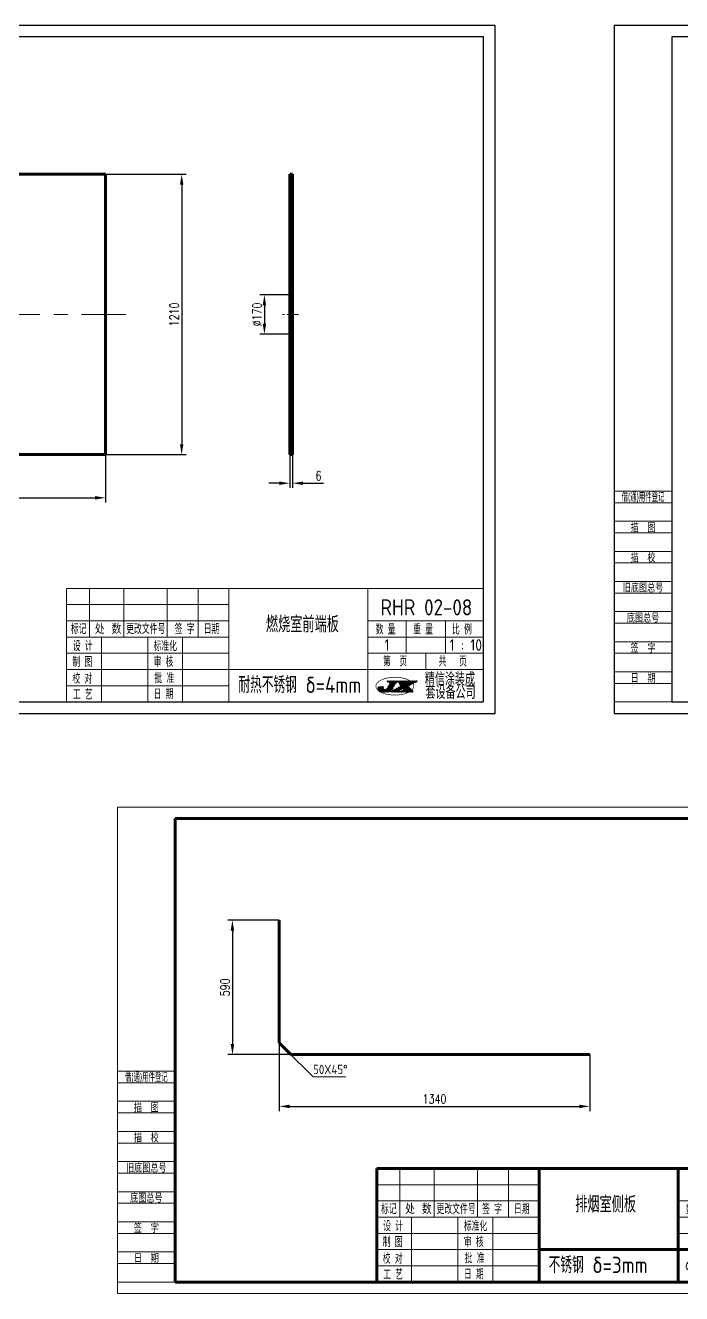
# Model space of a CAD drawing. Extents: x 128 to 1684, y 49 to 1035.
# Drawn here: x 996 to 1280, y 49 to 596 of the extents above; entities that cross this region are included whole.
import ezdxf
from ezdxf.enums import TextEntityAlignment as Align

# ---------------------------------------------------------------- set-up
doc = ezdxf.new("R2010")
doc.units = 0
doc.header["$LTSCALE"] = 4
doc.header["$MEASUREMENT"] = 0
doc.linetypes.add('CENTERX2', pattern=[4, 2.5, -0.5, 0.5, -0.5])
doc.layers.get('0').update_dxf_attribs({"linetype": 'CONTINUOUS', "lineweight": 50})
doc.layers.get('DEFPOINTS').update_dxf_attribs({"linetype": 'CONTINUOUS'})
doc.layers.add('1', color=1, linetype='CENTERX2', lineweight=20)
doc.layers.add('BORDER', color=2, linetype='CONTINUOUS')
doc.layers.add('TK-JCSX', color=6, linetype='CONTINUOUS')
doc.styles.add('H', font='TXT', dxfattribs={"width": 0.8, "bigfont": 'HZWB'})
doc.styles.add('HZ', font='gbenor.shx', dxfattribs={"bigfont": 'gbcbig.shx'})
doc.styles.add('HZFS', font='txt', dxfattribs={"width": 0.75, "bigfont": 'hzfs'})
doc.styles.get("Standard").update_dxf_attribs({"font": 'gbenor.shx', "bigfont": 'gbcbig.shx'})
doc.styles.add('WB', font='txt', dxfattribs={"height": 0.75, "bigfont": 'hzwb'})
doc.dimstyles.get("Standard").update_dxf_attribs({"dimtxt": 0.18, "dimasz": 0.18, "dimexe": 0.18, "dimexo": 0.0625, "dimgap": 0.09, "dimtad": 0, "dimtih": 1, "dimtoh": 1, "dimdec": 4, "dimzin": 0, "dimdsep": 46, "dimtxsty": 'Standard', "dimcen": 0.09, "dimadec": 0, "dimazin": 0, "dimtfac": 1, "dimtdec": 4, "dimtofl": 0, "dimtmove": 0, "dimatfit": 3, "dimfxl": 0, "dimtolj": 1, "dimtzin": 0, "dimarcsym": 0})

# ---------------------------------------------------------------- blocks, each defined once
blk = doc.blocks.new('*D13')
at = {"color": 5, "lineweight": -2}
for p, q in [((1110.5, 479.74), (1097.56, 479.74)), ((1099.56, 475.24), (1099.56, 467.24)), ((1110.5, 462.74), (1097.56, 462.74))]:
    blk.add_line(p, q, dxfattribs=at)
at = {"color": 5, "lineweight": 20}
for points in [[(1098.81, 475.24), (1100.31, 475.24), (1099.56, 479.74)], [(1098.81, 467.24), (1100.31, 467.24), (1099.56, 462.74)]]:
    blk.add_solid(points, dxfattribs=at)
at = {"layer": 'DEFPOINTS', "color": 0, "lineweight": 20}
for p in [(1110.5, 479.74), (1099.56, 462.74), (1110.5, 462.74)]:
    blk.add_point(p, dxfattribs=at)
at = {"color": 5, "lineweight": 20, "insert": (1096.36, 471.24), "char_height": 4, "attachment_point": 5, "rotation": 90, "style": 'HZFS'}
blk.add_mtext('\\A1;%%c170', dxfattribs=at)
blk = doc.blocks.new('*D14')
at = {"color": 5, "lineweight": -2}
for p, q in [((1110.5, 410.74), (1110.5, 396.41)), ((1111.7, 410.74), (1111.7, 396.41)), ((1106, 398.41), (1101.5, 398.41)), ((1116.2, 398.41), (1125.1, 398.41))]:
    blk.add_line(p, q, dxfattribs=at)
at = {"color": 5, "lineweight": 20}
for points in [[(1106, 399.16), (1106, 397.66), (1110.5, 398.41)], [(1116.2, 399.16), (1116.2, 397.66), (1111.7, 398.41)]]:
    blk.add_solid(points, dxfattribs=at)
at = {"layer": 'DEFPOINTS', "color": 0, "lineweight": 20}
for p in [(1110.5, 410.74), (1111.7, 410.74), (1111.7, 398.41)]:
    blk.add_point(p, dxfattribs=at)
at = {"color": 5, "lineweight": 20, "insert": (1122.9, 401.61), "char_height": 4, "attachment_point": 5, "style": 'HZFS'}
blk.add_mtext('\\A1;6', dxfattribs=at)
blk = doc.blocks.new('*D15')
at = {"color": 5, "lineweight": -2}
for p, q in [((1031.01, 531.74), (1065.85, 531.74)), ((1063.85, 527.24), (1063.85, 415.24)), ((1031.01, 410.74), (1065.85, 410.74))]:
    blk.add_line(p, q, dxfattribs=at)
at = {"color": 5, "lineweight": 20}
for points in [[(1063.1, 527.24), (1064.6, 527.24), (1063.85, 531.74)], [(1063.1, 415.24), (1064.6, 415.24), (1063.85, 410.74)]]:
    blk.add_solid(points, dxfattribs=at)
at = {"layer": 'DEFPOINTS', "color": 0, "lineweight": 20}
for p in [(1031.01, 531.74), (1031.01, 410.74), (1063.85, 410.74)]:
    blk.add_point(p, dxfattribs=at)
at = {"color": 5, "lineweight": 20, "insert": (1060.65, 471.24), "char_height": 4, "attachment_point": 5, "rotation": 90, "style": 'HZFS'}
blk.add_mtext('\\A1;1210', dxfattribs=at)
blk = doc.blocks.new('*D16')
at = {"color": 5, "lineweight": -2}
for p, q in [((1031.01, 410.74), (1031.01, 390.12)), ((896.01, 402.71), (896.01, 390.12)), ((900.51, 392.12), (1026.51, 392.12))]:
    blk.add_line(p, q, dxfattribs=at)
at = {"color": 5, "lineweight": 20}
for points in [[(900.51, 392.87), (900.51, 391.37), (896.01, 392.12)], [(1026.51, 392.87), (1026.51, 391.37), (1031.01, 392.12)]]:
    blk.add_solid(points, dxfattribs=at)
at = {"layer": 'DEFPOINTS', "color": 0, "lineweight": 20}
for p in [(1031.01, 410.74), (896.01, 402.71), (1031.01, 392.12)]:
    blk.add_point(p, dxfattribs=at)
at = {"color": 5, "lineweight": 20, "insert": (963.51, 395.32), "char_height": 4, "attachment_point": 5, "style": 'HZFS'}
blk.add_mtext('\\A1;1350', dxfattribs=at)
blk = doc.blocks.new('*U4')
at = {"layer": 'BORDER', "color": 1, "linetype": 'Continuous'}
blk.add_lwpolyline([(0, 0), (420, 0), (420, 297), (0, 297)], close=True, dxfattribs=at)
at = {"layer": 'BORDER', "color": 7, "linetype": 'Continuous'}
blk.add_lwpolyline([(25, 5), (415, 5), (415, 292), (25, 292)], close=True, dxfattribs=at)
blk = doc.blocks.new('*X2')
at = {"color": 0}
for p, q in [((10.6, 5.3), (15, 9.7)), ((16, 1.6), (10.6, 7)), ((14.2, 1.7), (10.6, 5.4)), ((10.7, 7.1), (13.2, 9.6)), ((10.8, 9.1), (11.3, 9.5)), ((17.8, 1.6), (10.8, 8.7)), ((11, 3.9), (16.9, 9.8)), ((11.7, 2.8), (18.8, 9.9)), ((19.6, 1.6), (11.7, 9.5)), ((12.7, 2.1), (18.8, 8.2)), ((21.3, 1.6), (13.3, 9.6)), ((14.1, 1.7), (19, 6.6)), ((23.1, 1.6), (15, 9.7)), ((15.8, 1.6), (20, 5.8)), ((18.7, 7.8), (16.7, 9.8)), ((17.6, 1.6), (21.6, 5.6)), ((18.9, 9.4), (18.4, 9.9)), ((19.3, 1.6), (23.3, 5.6)), ((24.9, 1.6), (20.9, 5.6)), ((21.1, 1.6), (39.1, 19.6)), ((26.6, 1.6), (22.6, 5.6)), ((22.9, 1.6), (40.9, 19.6)), ((28.2, 1.8), (24.3, 5.7)), ((24.6, 1.6), (39.8, 16.8)), ((29.6, 2.3), (25.4, 6.4)), ((30.7, 2.8), (26, 7.6)), ((26.2, 19.2), (26.7, 19.6)), ((27.3, 18.7), (26.3, 19.6)), ((26.4, 1.6), (37.5, 12.7)), ((31.8, 3.6), (26.7, 8.7)), ((27.1, 9.4), (37.3, 19.6)), ((32.6, 4.5), (27.3, 9.8)), ((27.5, 18.6), (28.5, 19.6)), ((33.4, 5.5), (28, 10.9)), ((30.5, 17.2), (28.1, 19.6)), ((28.4, 1.9), (35.2, 8.6)), ((34, 6.6), (28.6, 12.1)), ((28.7, 18.1), (30.3, 19.6)), ((34.7, 7.8), (29.2, 13.2)), ((29.4, 13.5), (35.6, 19.6)), ((37.2, 12.3), (29.8, 19.6)), ((29.9, 17.5), (32, 19.6)), ((35.3, 8.9), (29.9, 14.3)), ((35.9, 10), (30.5, 15.4)), ((31.1, 17), (33.8, 19.6)), ((36.6, 11.1), (31.2, 16.6)), ((37.9, 13.4), (31.6, 19.6)), ((31.7, 1.6), (32.2, 2.2)), ((31.9, 1.6), (31.7, 1.9)), ((33.7, 1.6), (32.9, 2.5)), ((38.5, 14.5), (33.4, 19.6)), ((33.5, 1.6), (35.7, 3.9)), ((35.5, 1.6), (34, 3.1)), ((39.1, 15.7), (35.2, 19.6)), ((35.2, 1.6), (39.3, 5.7)), ((37.2, 1.6), (35.2, 3.7)), ((39, 1.6), (36.4, 4.2)), ((39.8, 16.8), (36.9, 19.6)), ((37, 1.6), (42.8, 7.4)), ((40.8, 1.6), (37.6, 4.8)), ((40.9, 17.4), (38.7, 19.6)), ((38.8, 1.6), (46.3, 9.2)), ((42.5, 1.6), (38.8, 5.4)), ((39.8, 16.9), (42.6, 19.6)), ((44.3, 1.6), (40, 6)), ((42, 18.1), (40.5, 19.6)), ((40.5, 1.6), (49.8, 10.9)), ((46.1, 1.6), (41.1, 6.6)), ((43.1, 18.7), (42.2, 19.6)), ((42.3, 1.6), (56.6, 16)), ((47.8, 1.6), (42.3, 7.2)), ((46.5, 4.8), (43.5, 7.8)), ((43.6, 18.8), (44.4, 19.6)), ((62, 1.6), (44, 19.6)), ((44.1, 1.6), (46.5, 4.1)), ((44.4, 17.9), (46.2, 19.6)), ((47.7, 5.4), (44.7, 8.4)), ((45.2, 16.9), (47.9, 19.6)), ((63.8, 1.6), (45.8, 19.6)), ((45.8, 1.6), (47.4, 3.2)), ((48.8, 6), (45.9, 8.9)), ((46, 16), (49.7, 19.6)), ((46.9, 15), (51.5, 19.6)), ((60.2, 1.6), (47, 14.9)), ((50, 6.5), (47, 9.5)), ((65.5, 1.6), (47.5, 19.6)), ((47.6, 1.6), (48.2, 2.2)), ((47.7, 14.1), (53.2, 19.6)), ((47.9, 5.5), (57.5, 15)), ((51.2, 7.1), (48.2, 10.1)), ((48.5, 13.1), (55, 19.6)), ((49.3, 12.2), (56.8, 19.6)), ((67.3, 1.6), (49.3, 19.6)), ((52.4, 7.7), (49.4, 10.7)), ((49.4, 1.6), (49.8, 2.1)), ((49.6, 1.6), (49.4, 1.8)), ((50.2, 11.3), (55.8, 16.9)), ((51.4, 1.6), (50.5, 2.6)), ((69.1, 1.6), (51.1, 19.6)), ((51.1, 1.6), (60.8, 11.3)), ((51.5, 7.3), (60.3, 16.1)), ((53.2, 1.6), (51.5, 3.3)), ((54.9, 1.6), (52.6, 4)), ((60.6, 11.8), (52.8, 19.6)), ((52.9, 1.6), (61.6, 10.3)), ((53.5, 7.5), (65.6, 19.6)), ((56.7, 1.6), (53.6, 4.7)), ((54.3, 6.5), (67.4, 19.6)), ((56.1, 18.1), (54.6, 19.6)), ((58.5, 1.6), (54.6, 5.5)), ((54.7, 1.6), (62.4, 9.4)), ((57.1, 18.9), (56.4, 19.6)), ((56.5, 1.6), (63.2, 8.4)), ((58.2, 19.3), (58.5, 19.6)), ((60.6, 17.2), (58.2, 19.6)), ((58.2, 1.6), (64.1, 7.5)), ((61.8, 12.4), (58.8, 15.4)), ((58.9, 18.3), (60.3, 19.6)), ((65.4, 14.2), (59.9, 19.6)), ((60, 17.6), (62.1, 19.6)), ((63, 13), (60, 16)), ((60, 1.6), (64.9, 6.6)), ((61.1, 16.9), (63.8, 19.6)), ((64.2, 13.6), (61.2, 16.6)), ((66.5, 14.8), (61.7, 19.6)), ((61.8, 1.6), (65.7, 5.6)), ((62, 12.5), (69.1, 19.6)), ((67.7, 15.4), (63.4, 19.6)), ((63.5, 1.6), (66.5, 4.7)), ((68.9, 15.9), (65.2, 19.6)), ((65.3, 1.6), (67.4, 3.7)), ((65.5, 14.3), (70.9, 19.6)), ((70.1, 16.5), (67, 19.6)), ((67.1, 1.6), (68.2, 2.8)), ((71.3, 17.1), (68.7, 19.6)), ((68.8, 1.6), (69, 1.8)), ((69, 16), (72.7, 19.6)), ((72.5, 17.7), (70.5, 19.6)), ((73.6, 18.3), (72.3, 19.6)), ((72.6, 17.8), (74.5, 19.6)), ((74.8, 18.9), (74, 19.6)), ((76, 19.5), (75.8, 19.6)), ((76.1, 19.5), (76.2, 19.6))]:
    blk.add_line(p, q, dxfattribs=at)
blk = doc.blocks.new('41')
at = {"lineweight": 60}
for p, q in [((296.23, 83.67), (116.23, 83.67)), ((116.23, 83.67), (116.23, 34.67)), ((186.23, 34.67), (186.23, 83.67)), ((246.23, 34.67), (246.23, 83.67))]:
    blk.add_line(p, q, dxfattribs=at)
at = {"color": 5, "lineweight": 20}
for p, q in [((126.11, 62.67), (126.11, 83.67)), ((140.91, 62.67), (140.91, 83.67)), ((159.67, 62.67), (159.67, 83.67)), ((173.09, 62.67), (173.09, 83.67)), ((186.23, 76.67), (116.23, 76.67)), ((186.23, 69.67), (116.23, 69.67)), ((296.23, 69.67), (246.23, 69.67)), ((262.73, 55.67), (262.73, 69.67)), ((279.73, 55.67), (279.73, 69.67)), ((186.23, 62.67), (116.23, 62.67)), ((131.23, 34.67), (131.23, 62.67)), ((151.23, 34.67), (151.23, 62.67)), ((166.23, 34.67), (166.23, 62.67)), ((296.23, 62.67), (246.23, 62.67)), ((186.23, 55.67), (116.23, 55.67)), ((296.23, 55.67), (246.23, 55.67)), ((271.23, 48.67), (271.23, 55.67)), ((186.23, 48.67), (116.23, 48.67)), ((186.23, 41.67), (116.23, 41.67))]:
    blk.add_line(p, q, dxfattribs=at)
at = {"color": 7, "lineweight": 60}
blk.add_line((296.23, 48.67), (186.23, 48.67), dxfattribs=at)
at = {"color": 1, "lineweight": 20}
for p, q in [((250.73, 39.98), (251.88, 41.12)), ((250.81, 41.06), (250.73, 40.17)), ((251.68, 39.06), (250.73, 40)), ((252.13, 39.05), (250.75, 40.43)), ((250.76, 40.45), (251.4, 41.1)), ((252.58, 39.05), (250.79, 40.85)), ((250.8, 40.95), (250.92, 41.07)), ((252.87, 41.18), (250.81, 41.06)), ((250.83, 39.63), (252.36, 41.15)), ((253.04, 39.05), (251.01, 41.08)), ((251.02, 39.36), (252.84, 41.18)), ((251.28, 39.17), (252.83, 40.72)), ((253.49, 39.05), (251.44, 41.1)), ((251.63, 39.06), (252.89, 40.33)), ((251.75, 39.05), (254.82, 39.05)), ((253.94, 39.05), (251.87, 41.12)), ((252.07, 39.05), (253.14, 40.12)), ((252.83, 40.62), (252.3, 41.15)), ((252.52, 39.05), (253.55, 40.08)), ((252.86, 41.04), (252.73, 41.17)), ((252.83, 40.63), (252.87, 41.18)), ((252.97, 39.05), (254, 40.08)), ((254.12, 40.08), (253.34, 40.08)), ((254.39, 39.05), (253.37, 40.08)), ((253.43, 39.05), (258.03, 43.66)), ((254.84, 39.06), (253.82, 40.08)), ((253.88, 39.05), (258.48, 43.66)), ((255.25, 39.1), (254.25, 40.1)), ((254.33, 39.05), (258.22, 42.94)), ((262.66, 43.66), (254.47, 43.66)), ((254.47, 43.66), (256.04, 42.94)), ((255.6, 39.21), (254.52, 40.28)), ((256.04, 42.94), (254.56, 40.34)), ((255.89, 39.36), (254.69, 40.56)), ((254.74, 43.54), (254.87, 43.66)), ((255.01, 43.42), (254.76, 43.66)), ((254.78, 39.05), (257.62, 41.89)), ((256.16, 39.55), (254.86, 40.85)), ((254.96, 41.04), (257.58, 43.66)), ((256.38, 39.78), (255.02, 41.14)), ((255.05, 43.39), (255.32, 43.66)), ((256.57, 40.04), (255.18, 41.43)), ((255.84, 43.04), (255.21, 43.66)), ((255.29, 39.11), (257.02, 40.84)), ((256.73, 40.33), (255.35, 41.72)), ((255.36, 43.25), (255.77, 43.66)), ((256.9, 40.62), (255.51, 42.01)), ((255.56, 42.09), (257.13, 43.66)), ((255.67, 43.11), (256.22, 43.66)), ((257.55, 41.77), (255.67, 43.66)), ((257.06, 40.91), (255.68, 42.29)), ((257.23, 41.2), (255.84, 42.58)), ((255.99, 42.97), (256.68, 43.66)), ((257.39, 41.48), (256, 42.87)), ((260.89, 41.48), (256.01, 39.05)), ((256.01, 39.05), (260.48, 39.05)), ((257.72, 42.06), (256.12, 43.66)), ((256.14, 39.05), (256.27, 39.19)), ((256.2, 39.05), (256.14, 39.12)), ((256.65, 39.05), (256.44, 39.27)), ((257.88, 42.35), (256.57, 43.66)), ((256.59, 39.05), (257.17, 39.63)), ((256.6, 40.09), (258.22, 42.94)), ((257.11, 39.05), (256.74, 39.42)), ((258.05, 42.64), (257.02, 43.66)), ((257.56, 39.05), (257.04, 39.57)), ((257.05, 39.05), (258.07, 40.08)), ((258.01, 39.05), (257.35, 39.72)), ((258.21, 42.93), (257.48, 43.66)), ((257.5, 39.05), (258.97, 40.53)), ((258.46, 39.05), (257.65, 39.87)), ((258.49, 43.1), (257.93, 43.66)), ((257.95, 39.05), (259.87, 40.98)), ((258.92, 39.05), (257.95, 40.02)), ((258.22, 42.94), (258.94, 43.66)), ((258.22, 42.94), (259.15, 43.47)), ((259.37, 39.05), (258.25, 40.17)), ((258.78, 43.26), (258.38, 43.66)), ((258.4, 39.05), (260.77, 41.42)), ((259.82, 39.05), (258.55, 40.32)), ((259.07, 43.42), (258.83, 43.66)), ((258.85, 39.05), (262.52, 42.72)), ((260.27, 39.05), (258.86, 40.47)), ((259.15, 43.47), (260.89, 41.48)), ((259.92, 39.86), (259.16, 40.62)), ((259.17, 43.44), (259.39, 43.66)), ((263.89, 39.05), (259.28, 43.66)), ((259.31, 39.05), (259.94, 39.69)), ((259.38, 43.2), (259.84, 43.66)), ((260.22, 40.01), (259.46, 40.77)), ((259.6, 42.96), (260.29, 43.66)), ((264.34, 39.05), (259.74, 43.66)), ((260.53, 40.16), (259.76, 40.92)), ((259.76, 39.05), (260.15, 39.44)), ((259.81, 42.72), (260.75, 43.66)), ((259.83, 39.81), (261.59, 40.69)), ((260.48, 39.05), (259.83, 39.81)), ((260.02, 42.48), (261.2, 43.66)), ((263.44, 39.05), (260.05, 42.44)), ((260.83, 40.31), (260.06, 41.07)), ((264.79, 39.05), (260.19, 43.66)), ((260.21, 39.05), (260.36, 39.2)), ((260.23, 42.24), (261.65, 43.66)), ((260.3, 40.04), (262.73, 42.48)), ((261.13, 40.46), (260.37, 41.22)), ((260.44, 42), (262.1, 43.66)), ((262.1, 40.09), (260.61, 39.05)), ((260.61, 39.05), (265.73, 39.05)), ((265.25, 39.05), (260.64, 43.66)), ((260.65, 41.76), (262.56, 43.66)), ((260.66, 39.05), (260.78, 39.17)), ((261.43, 40.61), (260.67, 41.37)), ((260.72, 39.05), (260.68, 39.1)), ((260.86, 41.51), (262.31, 42.96)), ((261.18, 39.05), (260.94, 39.29)), ((265.7, 39.05), (261.09, 43.66)), ((261.12, 39.05), (263.58, 41.52)), ((261.2, 40.49), (263.47, 42.76)), ((261.63, 39.05), (261.21, 39.47)), ((262.08, 39.05), (261.48, 39.66)), ((263.55, 41.66), (261.55, 43.66)), ((261.57, 39.05), (263.79, 41.28)), ((261.59, 40.69), (262.1, 40.09)), ((261.71, 40.55), (264.82, 43.66)), ((262.53, 39.05), (261.74, 39.84)), ((261.92, 40.31), (265.27, 43.66)), ((262.39, 43.27), (262, 43.66)), ((262.99, 39.05), (262.01, 40.03)), ((262.02, 39.05), (264, 41.03)), ((262.19, 43.11), (262.66, 43.49)), ((262.78, 42.42), (262.19, 43.11)), ((262.64, 43.47), (262.45, 43.66)), ((262.47, 39.05), (264.21, 40.79)), ((262.66, 43.49), (262.66, 43.66)), ((263.73, 42.9), (262.78, 42.42)), ((267.52, 43.66), (262.91, 43.66)), ((262.91, 43.66), (262.91, 43.44)), ((262.91, 43.57), (263.01, 43.66)), ((263.54, 43.02), (262.91, 43.65)), ((262.91, 43.44), (263.73, 42.9)), ((262.93, 39.05), (264.42, 40.55)), ((263.85, 41.81), (263.08, 42.57)), ((263.11, 43.31), (263.46, 43.66)), ((264.75, 42.26), (263.36, 43.66)), ((263.38, 43.13), (263.91, 43.66)), ((263.38, 39.05), (264.63, 40.31)), ((264.15, 41.96), (263.39, 42.72)), ((263.48, 41.63), (267.52, 43.64)), ((265.73, 39.05), (263.48, 41.63)), ((263.65, 42.95), (264.36, 43.66)), ((264.45, 42.11), (263.69, 42.87)), ((265.06, 42.41), (263.81, 43.66)), ((263.83, 39.05), (264.84, 40.07)), ((263.89, 41.83), (265.72, 43.66)), ((265.36, 42.56), (264.26, 43.66)), ((264.28, 39.05), (265.05, 39.83)), ((265.66, 42.71), (264.71, 43.66)), ((264.73, 39.05), (265.27, 39.59)), ((264.79, 42.28), (266.17, 43.66)), ((265.96, 42.86), (265.16, 43.66)), ((265.19, 39.05), (265.48, 39.34)), ((266.27, 43.01), (265.62, 43.66)), ((265.64, 39.05), (265.69, 39.1)), ((265.69, 42.73), (266.63, 43.66)), ((266.57, 43.16), (266.07, 43.66)), ((266.87, 43.31), (266.52, 43.66)), ((266.59, 43.17), (267.08, 43.66)), ((267.17, 43.46), (266.97, 43.66)), ((267.47, 43.61), (267.43, 43.66)), ((267.49, 43.62), (267.52, 43.65)), ((267.52, 43.64), (267.52, 43.66))]:
    blk.add_line(p, q, dxfattribs=at)
for centre, radius, start, end in [((254.62, 38.89), 5.87, 115.2154, 138.6641), ((256.6, 34.71), 10.49, 101.037, 115.2154), ((257.9, 28.04), 17.28, 90, 101.037), ((257.9, 28.04), 17.28, 78.963, 90), ((259.19, 34.71), 10.49, 64.7846, 78.963), ((261.17, 38.89), 5.87, 54.3303, 64.7846), ((251.68, 41.48), 1.94, 138.6641, 180), ((251.68, 41.48), 1.94, 180, 221.3359), ((254.62, 44.08), 5.87, 221.3359, 230.0704), ((251.75, 40.08), 1.02, 175, 270), ((254.62, 44.08), 5.87, 238.5011, 244.7846), ((256.6, 48.26), 10.49, 244.7846, 258.963), ((253.34, 40.59), 0.512, 175, 270), ((254.12, 40.59), 0.512, 270, 330.3633), ((254.82, 41.1), 2.05, 270, 330.3633), ((259.19, 48.26), 10.49, 281.037, 295.2154), ((261.17, 44.08), 5.87, 295.2154, 301.1588), ((261.17, 44.08), 5.87, 312.4446, 318.6641), ((264.11, 41.48), 1.94, 318.6641, 0), ((264.11, 41.48), 1.94, 0, 38.5619), ((257.9, 54.92), 17.28, 258.963, 270), ((257.9, 54.92), 17.28, 270, 281.037)]:
    blk.add_arc(centre, radius, start, end, dxfattribs=at)
at = {"layer": 'BORDER', "color": 1, "linetype": 'Continuous', "lineweight": 20}
for p, q in [((301.23, 239.67), (4.23, 239.67)), ((4.23, 239.67), (4.23, 29.67)), ((301.23, 29.67), (301.23, 239.67)), ((4.23, 29.67), (301.23, 29.67))]:
    blk.add_line(p, q, dxfattribs=at)
at = {"layer": 'BORDER', "color": 7, "linetype": 'Continuous', "lineweight": 60}
for p, q in [((296.23, 234.67), (29.23, 234.67)), ((29.23, 234.67), (29.23, 34.67)), ((296.23, 34.67), (296.23, 234.67)), ((29.23, 34.67), (296.23, 34.67))]:
    blk.add_line(p, q, dxfattribs=at)
at = {"layer": 'TK-JCSX', "color": 1, "lineweight": 20}
for p, q in [((29.23, 125.67), (4.23, 125.67)), ((4.23, 120.67), (29.23, 120.67)), ((29.23, 112.67), (4.23, 112.67)), ((29.23, 112.67), (4.23, 112.67)), ((4.23, 107.67), (29.23, 107.67)), ((29.23, 99.67), (4.23, 99.67)), ((4.23, 94.67), (29.23, 94.67)), ((29.23, 86.67), (4.23, 86.67)), ((4.23, 81.67), (29.23, 81.67)), ((29.23, 73.67), (4.23, 73.67)), ((4.23, 68.67), (29.23, 68.67)), ((29.23, 60.67), (4.23, 60.67)), ((4.23, 55.67), (29.23, 55.67)), ((29.23, 47.67), (4.23, 47.67)), ((4.23, 42.67), (29.23, 42.67)), ((29.23, 34.67), (4.23, 34.67)), ((29.23, 34.67), (4.23, 34.67)), ((29.23, 34.67), (4.23, 34.67)), ((29.23, 34.67), (4.23, 34.67)), ((29.23, 34.67), (4.23, 34.67))]:
    blk.add_line(p, q, dxfattribs=at)
at = {"color": 5, "lineweight": 20}
for s, height, style, width, p in [('标记', 4.5, 'HZ', 0.75, (118.05, 63.99)), ('处 数', 4.5, 'HZFS', 0.75, (128.43, 63.99)), ('更改文件号', 4.5, 'HZ', 0.75, (141.98, 63.99)), ('签 字', 4.5, 'HZ', 0.75, (161.65, 63.99)), ('日期', 4.5, 'HZ', 0.75, (175.4, 63.99)), ('数 量', 4.5, 'HZ', 0.75, (249.63, 63.78)), ('重 量', 4.5, 'HZ', 0.75, (265.78, 63.78)), ('比 例', 4.5, 'HZ', 0.75, (282.52, 63.78)), ('设 计', 4.5, 'HZ', 0.75, (118.93, 56.61)), ('标准化', 4.5, 'HZ', 0.75, (153.76, 56.61)), ('审 核', 4.5, 'HZ', 0.75, (153.76, 49.76)), ('第  页', 4.5, 'HZ', 0.75, (252.81, 50.01)), ('共   页', 4.5, 'HZ', 0.75, (276.79, 50.01)), ('制 图', 4.5, 'HZ', 0.75, (118.75, 49.76)), ('校 对', 4.5, 'HZ', 0.75, (118.75, 42.56)), ('批 准', 4.5, 'HZ', 0.75, (154.11, 42.73)), ('精信涂装成', 5.7, 'WB', 0.8, (270.84, 41.69)), ('工 艺', 4.5, 'HZ', 0.75, (118.93, 35.71)), ('日 期', 4.5, 'HZ', 0.75, (153.76, 35.88)), ('套设备公司', 5.7, 'H', 0.8, (271.12, 35.95))]:
    blk.add_text(s, height=height, dxfattribs=dict(at, style=style, width=width)).set_placement(p)
at = {"layer": 'TK-JCSX', "color": 1, "lineweight": 20, "style": 'HZ', "width": 0.790251}
blk.add_text('借(通)用件登记', height=3.5, dxfattribs=at).set_placement((16.73, 123.17), align=Align.MIDDLE)
at = {"layer": 'TK-JCSX', "color": 1, "lineweight": 20, "style": 'HZ'}
for s, p in [('描  图', (16.73, 110.17)), ('描  校', (16.73, 97.17)), ('旧底图总号', (16.73, 84.17)), ('底图总号', (16.73, 71.17)), ('签  字', (16.73, 58.17)), ('日  期', (16.73, 45.17))]:
    blk.add_text(s, height=3.5, dxfattribs=at).set_placement(p, align=Align.MIDDLE)
blk = doc.blocks.new('*D35')
at = {"color": 5, "lineweight": -2}
for p, q in [((1105.97, 209.83), (1083.75, 209.83)), ((1085.75, 205.33), (1085.75, 156.33)), ((1110.97, 151.83), (1083.75, 151.83))]:
    blk.add_line(p, q, dxfattribs=at)
at = {"color": 5, "lineweight": 20}
for points in [[(1085, 205.33), (1086.5, 205.33), (1085.75, 209.83)], [(1085, 156.33), (1086.5, 156.33), (1085.75, 151.83)]]:
    blk.add_solid(points, dxfattribs=at)
at = {"layer": 'DEFPOINTS', "color": 0, "lineweight": 20}
for p in [(1105.97, 209.83), (1085.75, 151.83), (1110.97, 151.83)]:
    blk.add_point(p, dxfattribs=at)
at = {"color": 5, "lineweight": 20, "insert": (1082.55, 180.83), "char_height": 4, "attachment_point": 5, "rotation": 90, "style": 'HZFS'}
blk.add_mtext('\\A1;590', dxfattribs=at)
blk = doc.blocks.new('*D36')
at = {"color": 5, "lineweight": -2}
for p, q in [((1105.97, 156.83), (1105.97, 127.47)), ((1239.97, 151.83), (1239.97, 127.47)), ((1110.47, 129.47), (1235.47, 129.47))]:
    blk.add_line(p, q, dxfattribs=at)
at = {"color": 5, "lineweight": 20}
for points in [[(1110.47, 130.22), (1110.47, 128.72), (1105.97, 129.47)], [(1235.47, 130.22), (1235.47, 128.72), (1239.97, 129.47)]]:
    blk.add_solid(points, dxfattribs=at)
at = {"layer": 'DEFPOINTS', "color": 0, "lineweight": 20}
for p in [(1105.97, 156.83), (1239.97, 151.83), (1239.97, 129.47)]:
    blk.add_point(p, dxfattribs=at)
at = {"color": 5, "lineweight": 20, "insert": (1172.97, 132.67), "char_height": 4, "attachment_point": 5, "style": 'HZFS'}
blk.add_mtext('\\A1;1340', dxfattribs=at)
blk = doc.blocks.new('*U38')
at = {"linetype": 'Continuous', "lineweight": 20}
for p, q in [((17904.82, 5219.17), (17916.26, 5207.73)), ((17916.26, 5207.73), (17930.43, 5207.73))]:
    blk.add_line(p, q, dxfattribs=at)
at = {"linetype": 'Continuous', "lineweight": 20, "style": 'HZ'}
blk.add_text('50X45%%d', height=4, dxfattribs=at).set_placement((17916.26, 5208.93))

msp = doc.modelspace()

# ---------------------------------------------------------------- linework, layer by layer
at = {"lineweight": 60}
for p, q in [((896.01161, 531.74053), (1031.01161, 531.74053)), ((1031.01161, 531.74053), (1031.01161, 410.74053)), ((1110.49659, 531.74053), (1110.49659, 410.74053)), ((1110.49659, 531.74053), (1111.69659, 531.74053)), ((1111.69659, 531.74053), (1111.69659, 410.74053)), ((1110.49659, 479.74053), (1111.69659, 479.74053)), ((1110.49659, 462.74053), (1111.69659, 462.74053)), ((896.01161, 410.74053), (1031.01161, 410.74053)), ((1110.49659, 410.74053), (1111.69659, 410.74053))]:
    msp.add_line(p, q, dxfattribs=at)
at = {"color": 5, "lineweight": 20}
for p, q in [((1024.04732, 332.00631), (1024.04732, 353.00631)), ((1038.85344, 332.00631), (1038.85344, 353.00631)), ((1057.60785, 332.00631), (1057.60785, 353.00631)), ((1071.03206, 332.00631), (1071.03206, 353.00631)), ((1084.17658, 346.00631), (1014.17658, 346.00631)), ((1084.17658, 339.00631), (1014.17658, 339.00631)), ((1194.17658, 339.00631), (1144.17658, 339.00631)), ((1160.67658, 325.00631), (1160.67658, 339.00631)), ((1177.67658, 325.00631), (1177.67658, 339.00631)), ((1084.17658, 332.00631), (1014.17658, 332.00631)), ((1029.17658, 304.00631), (1029.17658, 332.00631)), ((1049.17658, 304.00631), (1049.17658, 332.00631)), ((1064.17658, 304.00631), (1064.17658, 332.00631)), ((1194.17658, 332.00631), (1144.17658, 332.00631)), ((1084.17658, 325.00631), (1014.17658, 325.00631)), ((1194.17658, 325.00631), (1144.17658, 325.00631)), ((1169.17658, 318.00631), (1169.17658, 325.00631)), ((1084.17658, 318.00631), (1014.17658, 318.00631)), ((1084.17658, 311.00631), (1014.17658, 311.00631))]:
    msp.add_line(p, q, dxfattribs=at)
at = {"lineweight": 20}
msp.add_line((1275.44969, 348.00631), (1275.44969, 304.00631), dxfattribs=at)
at = {"lineweight": 90}
for p, q in [((1105.97301, 156.83063), (1105.97301, 209.83063)), ((1105.97301, 156.83063), (1110.97301, 151.83063)), ((1239.97301, 151.83063), (1110.97301, 151.83063))]:
    msp.add_line(p, q, dxfattribs=at)
at = {"lineweight": 20, "const_width": 0.4}
for points in [[(1194.17658, 353.00631), (1014.17658, 353.00631)], [(1014.17658, 304.00631), (1014.17658, 353.00631)], [(1084.17658, 304.00631), (1084.17658, 353.00631)], [(1144.17658, 304.00631), (1144.17658, 353.00631)], [(1194.17658, 318.00631), (1084.17658, 318.00631)]]:
    msp.add_lwpolyline(points, dxfattribs=at)
at = {"color": 1, "lineweight": 20, "const_width": 0.288}
for points in [[(1162.5291, 312.99775, 0.045646912), (1161.60755, 313.53934, 0.061944204), (1159.14598, 314.34515, 0.048195253), (1155.83741, 314.66481, 0.048195253), (1152.52884, 314.34515, 0.061944204), (1150.06728, 313.53934, 0.10267246), (1148.16168, 312.10651, 0.182343529), (1147.67721, 310.82222, 0.182343529)], [(1163.06744, 309.08353, 0.027144456), (1163.51314, 309.53794, 0.182343529), (1163.99761, 310.82222, 0.169863978), (1163.57359, 312.03435, 0.10267246)], [(1147.67721, 310.82222, 0.182343529), (1148.16168, 309.53794, 0.03812966), (1148.80115, 308.91397, 0.061944204)], [(1149.5014, 308.41053, 0.027423584), (1150.06728, 308.1051, 0.061944204), (1152.52884, 307.29929, 0.048195253), (1155.83741, 306.97964, 0.048195253), (1159.14598, 307.29929, 0.061944204), (1161.60755, 308.1051, 0.025938494), (1162.14368, 308.39242, 0.182343529)]]:
    msp.add_lwpolyline(points, format="xyb", dxfattribs=at)
at = {"color": 1, "lineweight": 20, "const_width": 0.10234}
msp.add_lwpolyline([(1157.76997, 309.14907), (1159.52796, 310.02306), (1160.0449, 309.43157), (1158.55442, 308.39242), (1163.67145, 308.39242), (1161.42295, 310.96515), (1165.46241, 312.97338), (1165.46241, 312.99775), (1160.85709, 312.99775), (1160.85709, 312.77735), (1161.67443, 312.23308), (1160.72663, 311.76188), (1160.12969, 312.4449), (1160.60123, 312.82532), (1160.60123, 312.99775), (1152.41398, 312.99775), (1153.98655, 312.28079), (1152.50376, 309.67449, -0.26964887), (1152.059, 309.41583), (1151.2788, 309.41583, -0.440010531), (1150.76905, 309.97213), (1150.81669, 310.51667), (1148.75203, 310.40205), (1148.67355, 309.50502, 0.440010531), (1149.69306, 308.39242), (1152.7587, 308.39242, 0.26964887), (1154.53774, 309.42709), (1156.16129, 312.28079), (1157.09308, 312.80904), (1158.83164, 310.81978), (1153.94909, 308.39242), (1158.42647, 308.39242)], format="xyb", close=True, dxfattribs=at)
at = {"layer": '1', "ltscale": 3}
msp.add_line((828.65411, 471.24053), (1039.68402, 471.24053), dxfattribs=at)
at = {"layer": '1', "lineweight": 20, "ltscale": 0.5}
msp.add_line((1114.28976, 471.24053), (1106.66424, 471.24053), dxfattribs=at)
at = {"layer": 'TK-JCSX', "color": 1, "lineweight": 20}
for p, q in [((1275.44969, 395.00631), (1250.44969, 395.00631)), ((1250.44969, 390.00631), (1275.44969, 390.00631)), ((1275.44969, 382.00631), (1250.44969, 382.00631)), ((1275.44969, 382.00631), (1250.44969, 382.00631)), ((1250.44969, 377.00631), (1275.44969, 377.00631)), ((1275.44969, 369.00631), (1250.44969, 369.00631)), ((1250.44969, 364.00631), (1275.44969, 364.00631)), ((1275.44969, 356.00631), (1250.44969, 356.00631)), ((1250.44969, 351.00631), (1275.44969, 351.00631)), ((1275.44969, 343.00631), (1250.44969, 343.00631)), ((1250.44969, 338.00631), (1275.44969, 338.00631)), ((1275.44969, 330.00631), (1250.44969, 330.00631)), ((1250.44969, 325.00631), (1275.44969, 325.00631)), ((1275.44969, 317.00631), (1250.44969, 317.00631)), ((1250.44969, 312.00631), (1275.44969, 312.00631)), ((1275.44969, 304.00631), (1250.44969, 304.00631)), ((1275.44969, 304.00631), (1250.44969, 304.00631)), ((1275.44969, 304.00631), (1250.44969, 304.00631)), ((1275.44969, 304.00631), (1250.44969, 304.00631)), ((1275.44969, 304.00631), (1250.44969, 304.00631))]:
    msp.add_line(p, q, dxfattribs=at)

# ---------------------------------------------------------------- block references
at = {"color": 1, "lineweight": 20, "xscale": 0.255851610803802, "yscale": 0.255851610803802, "zscale": 0.2558516108039996}
msp.add_blockref('*X2', (1145.97213, 307.97037), dxfattribs=at)
at = {"lineweight": 20}
msp.add_blockref('41', (1031.8576, 18.99655), dxfattribs=at)
at = {"linetype": 'Continuous', "lineweight": 20}
msp.add_blockref('*U38', (-16795.68101, -5065.50763), dxfattribs=at)
at = {"layer": 'BORDER', "color": 7, "linetype": 'Continuous', "lineweight": 20}
for p in [(779.17658, 299.00631), (1250.44969, 299.00631)]:
    msp.add_blockref('*U4', p, dxfattribs=at)

# ---------------------------------------------------------------- texts
at = {"lineweight": 20, "style": 'HZ'}
msp.add_text('RHR 02-08', height=7, dxfattribs=at).set_placement((1149.65957, 341.34755))
at = {"lineweight": 20, "style": 'HZFS', "width": 0.75}
for s, p in [('燃烧室前端板', (1100.20543, 334.02366)), ('排烟室侧板', (1233.6899, 83.68261))]:
    msp.add_text(s, height=7, dxfattribs=at).set_placement(p)
at = {"color": 5, "style": 'HZ', "width": 0.75}
for s, p in [('标记', (1015.99244, 333.32983)), ('更改文件号', (1039.91819, 333.32983)), ('签 字', (1060.85323, 333.32983)), ('日期', (1073.34388, 333.32983)), ('数 量', (1147.57025, 333.11712)), ('重 量', (1163.71992, 333.11712)), ('比 例', (1180.46042, 333.11712)), ('设 计', (1016.87206, 325.95064)), ('标准化', (1051.70515, 325.95064)), ('制 图', (1016.69613, 319.09853)), ('审 核', (1051.70515, 319.09853)), ('第  页', (1150.74906, 319.34881)), ('共   页', (1174.73125, 319.34881)), ('校 对', (1016.69614, 311.89503)), ('批 准', (1052.057, 312.07072)), ('工 艺', (1016.87206, 305.04292)), ('日 期', (1051.70515, 305.21862))]:
    msp.add_text(s, height=4.5, dxfattribs=at).set_placement(p)
at = {"color": 5, "lineweight": 20}
for s, height, style, width, p in [('处 数', 4.5, 'HZFS', 0.75, (1026.372, 333.32983)), ('精信涂装成', 5.7, 'WB', 0.8, (1168.7807, 311.02846)), ('套设备公司', 5.7, 'H', 0.8, (1169.05804, 305.28981))]:
    msp.add_text(s, height=height, dxfattribs=dict(at, style=style, width=width)).set_placement(p)
at = {"lineweight": 20}
for s, height, p in [('1', 5, (1151.42682, 326.10769)), ('1 : 10', 5, (1179.47091, 326.10769)), ('耐热不锈钢 δ=4mm', 7, (1088.32418, 307.90096)), ('不锈钢 δ=3mm', 7, (1222.23956, 57.55991))]:
    msp.add_text(s, height=height, dxfattribs=at).set_placement(p)
at = {"layer": 'TK-JCSX', "color": 1, "style": 'HZ', "width": 0.790251}
msp.add_text('借(通)用件登记', height=3.5, dxfattribs=at).set_placement((1262.94969, 392.50631), align=Align.MIDDLE)
at = {"layer": 'TK-JCSX', "color": 1, "style": 'HZ'}
for s, p in [('描  图', (1262.94969, 379.50631)), ('描  校', (1262.94969, 366.50631)), ('旧底图总号', (1262.94969, 353.50631)), ('底图总号', (1262.94969, 340.50631)), ('签  字', (1262.94969, 327.50631)), ('日  期', (1262.94969, 314.50631))]:
    msp.add_text(s, height=3.5, dxfattribs=at).set_placement(p, align=Align.MIDDLE)

# ---------------------------------------------------------------- dimensions: what is measured, and where the dimension line sits
at = {"lineweight": 20}
for base, p1, p2, text, picture, middle in [((1063.84826, 410.74053), (1031.01161, 531.74053), (1031.01161, 410.74053), '1210', '*D15', (1060.64826, 471.24053)), ((1099.55646, 462.74053), (1110.49659, 479.74053), (1110.49659, 462.74053), '%%c170', '*D13', (1096.35646, 471.24053)), ((1085.75071, 151.83063), (1105.97301, 209.83063), (1110.97301, 151.83063), '590', '*D35', (1082.55071, 180.83063))]:
    dim = msp.add_linear_dim(base=base, p1=p1, p2=p2, angle=90, text=text, dimstyle='Standard', override={"dimtxt": 4, "dimasz": 4.5, "dimexe": 2, "dimexo": 0, "dimgap": 1.2, "dimtad": 1, "dimtih": 0, "dimlfac": -1, "dimzin": 1, "dimtxsty": 'HZFS', "dimcen": 0, "dimclrd": 5, "dimclre": 5, "dimclrt": 5, "dimtfac": 0.166667, "dimtix": 1}, dxfattribs=at)
    dim.commit()
    dim.dimension.update_dxf_attribs({"geometry": picture, "text_midpoint": middle})
for base, p1, p2, text, picture, middle in [((1031.01161, 392.11684), (896.01161, 402.70502), (1031.01161, 410.74053), '1350', '*D16', (963.51161, 395.31684)), ((1239.97301, 129.46871), (1105.97301, 156.83063), (1239.97301, 151.83063), '1340', '*D36', (1172.97301, 132.66871))]:
    dim = msp.add_linear_dim(base=base, p1=p1, p2=p2, text=text, dimstyle='Standard', override={"dimtxt": 4, "dimasz": 4.5, "dimexe": 2, "dimexo": 0, "dimgap": 1.2, "dimtad": 1, "dimtih": 0, "dimlfac": -1, "dimzin": 1, "dimtxsty": 'HZFS', "dimcen": 0, "dimclrd": 5, "dimclre": 5, "dimclrt": 5, "dimtfac": 0.166667, "dimtix": 1}, dxfattribs=at)
    dim.commit()
    dim.dimension.update_dxf_attribs({"geometry": picture, "text_midpoint": middle})
dim = msp.add_linear_dim(base=(1111.69659, 398.41178), p1=(1110.49659, 410.74053), p2=(1111.69659, 410.74053), text='6', dimstyle='Standard', override={"dimtxt": 4, "dimasz": 4.5, "dimexe": 2, "dimexo": 0, "dimgap": 1.2, "dimtad": 1, "dimtih": 0, "dimlfac": -1, "dimzin": 1, "dimtxsty": 'HZFS', "dimcen": 0, "dimclrd": 5, "dimclre": 5, "dimclrt": 5, "dimtfac": 0.166667, "dimtix": 1}, dxfattribs=at)
dim.commit()
dim.dimension.update_dxf_attribs({"geometry": '*D14', "text_midpoint": (1122.89659, 398.41178), "dimtype": 160})

doc.saveas('drawing.dxf')
